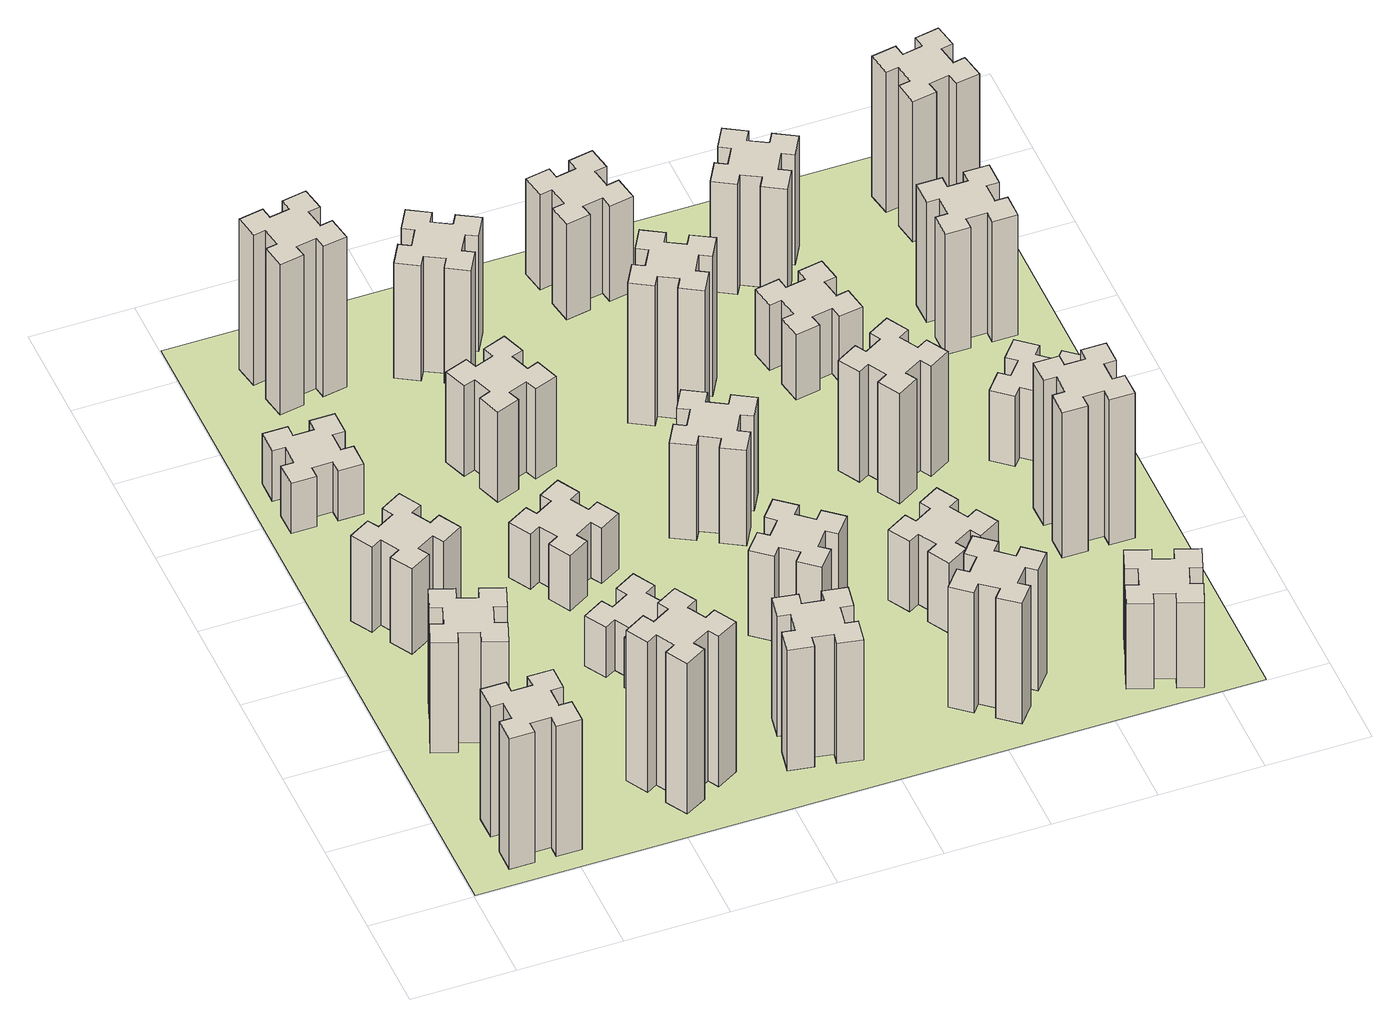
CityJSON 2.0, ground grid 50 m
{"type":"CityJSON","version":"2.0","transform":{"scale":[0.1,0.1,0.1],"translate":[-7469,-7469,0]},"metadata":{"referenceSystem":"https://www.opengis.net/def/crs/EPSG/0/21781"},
"CityObjects":{
"building1":{"type":"Building","attributes":{"class":"1000","function":"1000","usage":"1000","yearOfConstruction":2016,"roofType":"1000","measuredHeight":78,"storeysAboveGround":30,"storeysBelowGround":0},"geometry":[{"type":"Solid","lod":"1","boundaries":[[[[0,1,2,3,4,5,6,7,8,9,10,11,12,13,14,15,16,17,18,19]],[[17,16,20,21]],[[16,15,22,20]],[[15,14,23,22]],[[14,13,24,23]],[[13,12,25,24]],[[12,11,26,25]],[[11,10,27,26]],[[10,9,28,27]],[[9,8,29,28]],[[8,7,30,29]],[[7,6,31,30]],[[6,5,32,31]],[[5,4,33,32]],[[4,3,34,33]],[[3,2,35,34]],[[2,1,36,35]],[[1,0,37,36]],[[0,19,38,37]],[[19,18,39,38]],[[18,17,21,39]],[[24,25,26,27,28,29,30,31,32,33,34,35,36,37,38,39,21,20,22,23]]]]}]},
"building2":{"type":"Building","attributes":{"class":"1000","function":"1000","usage":"1000","yearOfConstruction":2016,"roofType":"1000","measuredHeight":66,"storeysAboveGround":30,"storeysBelowGround":0},"geometry":[{"type":"Solid","lod":"1","boundaries":[[[[40,41,42,43,44,45,46,47,48,49,50,51,52,53,54,55,56,57,58,59]],[[57,56,60,61]],[[56,55,62,60]],[[55,54,63,62]],[[54,53,64,63]],[[53,52,65,64]],[[52,51,66,65]],[[51,50,67,66]],[[50,49,68,67]],[[49,48,69,68]],[[48,47,70,69]],[[47,46,71,70]],[[46,45,72,71]],[[45,44,73,72]],[[44,43,74,73]],[[43,42,75,74]],[[42,41,76,75]],[[41,40,77,76]],[[40,59,78,77]],[[59,58,79,78]],[[58,57,61,79]],[[64,65,66,67,68,69,70,71,72,73,74,75,76,77,78,79,61,60,62,63]]]]}]},
"building3":{"type":"Building","attributes":{"class":"1000","function":"1000","usage":"1000","yearOfConstruction":2016,"roofType":"1000","measuredHeight":51,"storeysAboveGround":30,"storeysBelowGround":0},"geometry":[{"type":"Solid","lod":"1","boundaries":[[[[80,81,82,83,84,85,86,87,88,89,90,91,92,93,94,95,96,97,98,99]],[[97,96,100,101]],[[96,95,102,100]],[[95,94,103,102]],[[94,93,104,103]],[[93,92,105,104]],[[92,91,106,105]],[[91,90,107,106]],[[90,89,108,107]],[[89,88,109,108]],[[88,87,110,109]],[[87,86,111,110]],[[86,85,112,111]],[[85,84,113,112]],[[84,83,114,113]],[[83,82,115,114]],[[82,81,116,115]],[[81,80,117,116]],[[80,99,118,117]],[[99,98,119,118]],[[98,97,101,119]],[[104,105,106,107,108,109,110,111,112,113,114,115,116,117,118,119,101,100,102,103]]]]}]},
"building4":{"type":"Building","attributes":{"class":"1000","function":"1000","usage":"1000","yearOfConstruction":2016,"roofType":"1000","measuredHeight":30,"storeysAboveGround":30,"storeysBelowGround":0},"geometry":[{"type":"Solid","lod":"1","boundaries":[[[[120,121,122,123,124,125,126,127,128,129,130,131,132,133,134,135,136,137,138,139]],[[137,136,140,141]],[[136,135,142,140]],[[135,134,143,142]],[[134,133,144,143]],[[133,132,145,144]],[[132,131,146,145]],[[131,130,147,146]],[[130,129,148,147]],[[129,128,149,148]],[[128,127,150,149]],[[127,126,151,150]],[[126,125,152,151]],[[125,124,153,152]],[[124,123,154,153]],[[123,122,155,154]],[[122,121,156,155]],[[121,120,157,156]],[[120,139,158,157]],[[139,138,159,158]],[[138,137,141,159]],[[144,145,146,147,148,149,150,151,152,153,154,155,156,157,158,159,141,140,142,143]]]]}]},
"building5":{"type":"Building","attributes":{"class":"1000","function":"1000","usage":"1000","yearOfConstruction":2016,"roofType":"1000","measuredHeight":90,"storeysAboveGround":30,"storeysBelowGround":0},"geometry":[{"type":"Solid","lod":"1","boundaries":[[[[160,161,162,163,164,165,166,167,168,169,170,171,172,173,174,175,176,177,178,179]],[[177,176,180,181]],[[176,175,182,180]],[[175,174,183,182]],[[174,173,184,183]],[[173,172,185,184]],[[172,171,186,185]],[[171,170,187,186]],[[170,169,188,187]],[[169,168,189,188]],[[168,167,190,189]],[[167,166,191,190]],[[166,165,192,191]],[[165,164,193,192]],[[164,163,194,193]],[[163,162,195,194]],[[162,161,196,195]],[[161,160,197,196]],[[160,179,198,197]],[[179,178,199,198]],[[178,177,181,199]],[[184,185,186,187,188,189,190,191,192,193,194,195,196,197,198,199,181,180,182,183]]]]}]},
"building6":{"type":"Building","attributes":{"class":"1000","function":"1000","usage":"1000","yearOfConstruction":2016,"roofType":"1000","measuredHeight":90,"storeysAboveGround":30,"storeysBelowGround":0},"geometry":[{"type":"Solid","lod":"1","boundaries":[[[[200,201,202,203,204,205,206,207,208,209,210,211,212,213,214,215,216,217,218,219]],[[217,216,220,221]],[[216,215,222,220]],[[215,214,223,222]],[[214,213,224,223]],[[213,212,225,224]],[[212,211,226,225]],[[211,210,227,226]],[[210,209,228,227]],[[209,208,229,228]],[[208,207,230,229]],[[207,206,231,230]],[[206,205,232,231]],[[205,204,233,232]],[[204,203,234,233]],[[203,202,235,234]],[[202,201,236,235]],[[201,200,237,236]],[[200,219,238,237]],[[219,218,239,238]],[[218,217,221,239]],[[224,225,226,227,228,229,230,231,232,233,234,235,236,237,238,239,221,220,222,223]]]]}]},
"building7":{"type":"Building","attributes":{"class":"1000","function":"1000","usage":"1000","yearOfConstruction":2016,"roofType":"1000","measuredHeight":30,"storeysAboveGround":30,"storeysBelowGround":0},"geometry":[{"type":"Solid","lod":"1","boundaries":[[[[240,241,242,243,244,245,246,247,248,249,250,251,252,253,254,255,256,257,258,259]],[[257,256,260,261]],[[256,255,262,260]],[[255,254,263,262]],[[254,253,264,263]],[[253,252,265,264]],[[252,251,266,265]],[[251,250,267,266]],[[250,249,268,267]],[[249,248,269,268]],[[248,247,270,269]],[[247,246,271,270]],[[246,245,272,271]],[[245,244,273,272]],[[244,243,274,273]],[[243,242,275,274]],[[242,241,276,275]],[[241,240,277,276]],[[240,259,278,277]],[[259,258,279,278]],[[258,257,261,279]],[[264,265,266,267,268,269,270,271,272,273,274,275,276,277,278,279,261,260,262,263]]]]}]},
"building8":{"type":"Building","attributes":{"class":"1000","function":"1000","usage":"1000","yearOfConstruction":2016,"roofType":"1000","measuredHeight":33,"storeysAboveGround":30,"storeysBelowGround":0},"geometry":[{"type":"Solid","lod":"1","boundaries":[[[[280,281,282,283,284,285,286,287,288,289,290,291,292,293,294,295,296,297,298,299]],[[297,296,300,301]],[[296,295,302,300]],[[295,294,303,302]],[[294,293,304,303]],[[293,292,305,304]],[[292,291,306,305]],[[291,290,307,306]],[[290,289,308,307]],[[289,288,309,308]],[[288,287,310,309]],[[287,286,311,310]],[[286,285,312,311]],[[285,284,313,312]],[[284,283,314,313]],[[283,282,315,314]],[[282,281,316,315]],[[281,280,317,316]],[[280,299,318,317]],[[299,298,319,318]],[[298,297,301,319]],[[304,305,306,307,308,309,310,311,312,313,314,315,316,317,318,319,301,300,302,303]]]]}]},
"building9":{"type":"Building","attributes":{"class":"1000","function":"1000","usage":"1000","yearOfConstruction":2016,"roofType":"1000","measuredHeight":54,"storeysAboveGround":30,"storeysBelowGround":0},"geometry":[{"type":"Solid","lod":"1","boundaries":[[[[320,321,322,323,324,325,326,327,328,329,330,331,332,333,334,335,336,337,338,339]],[[337,336,340,341]],[[336,335,342,340]],[[335,334,343,342]],[[334,333,344,343]],[[333,332,345,344]],[[332,331,346,345]],[[331,330,347,346]],[[330,329,348,347]],[[329,328,349,348]],[[328,327,350,349]],[[327,326,351,350]],[[326,325,352,351]],[[325,324,353,352]],[[324,323,354,353]],[[323,322,355,354]],[[322,321,356,355]],[[321,320,357,356]],[[320,339,358,357]],[[339,338,359,358]],[[338,337,341,359]],[[344,345,346,347,348,349,350,351,352,353,354,355,356,357,358,359,341,340,342,343]]]]}]},
"building10":{"type":"Building","attributes":{"class":"1000","function":"1000","usage":"1000","yearOfConstruction":2016,"roofType":"1000","measuredHeight":72,"storeysAboveGround":30,"storeysBelowGround":0},"geometry":[{"type":"Solid","lod":"1","boundaries":[[[[360,361,362,363,364,365,366,367,368,369,370,371,372,373,374,375,376,377,378,379]],[[377,376,380,381]],[[376,375,382,380]],[[375,374,383,382]],[[374,373,384,383]],[[373,372,385,384]],[[372,371,386,385]],[[371,370,387,386]],[[370,369,388,387]],[[369,368,389,388]],[[368,367,390,389]],[[367,366,391,390]],[[366,365,392,391]],[[365,364,393,392]],[[364,363,394,393]],[[363,362,395,394]],[[362,361,396,395]],[[361,360,397,396]],[[360,379,398,397]],[[379,378,399,398]],[[378,377,381,399]],[[384,385,386,387,388,389,390,391,392,393,394,395,396,397,398,399,381,380,382,383]]]]}]},
"building11":{"type":"Building","attributes":{"class":"1000","function":"1000","usage":"1000","yearOfConstruction":2016,"roofType":"1000","measuredHeight":69,"storeysAboveGround":30,"storeysBelowGround":0},"geometry":[{"type":"Solid","lod":"1","boundaries":[[[[400,401,402,403,404,405,406,407,408,409,410,411,412,413,414,415,416,417,418,419]],[[417,416,420,421]],[[416,415,422,420]],[[415,414,423,422]],[[414,413,424,423]],[[413,412,425,424]],[[412,411,426,425]],[[411,410,427,426]],[[410,409,428,427]],[[409,408,429,428]],[[408,407,430,429]],[[407,406,431,430]],[[406,405,432,431]],[[405,404,433,432]],[[404,403,434,433]],[[403,402,435,434]],[[402,401,436,435]],[[401,400,437,436]],[[400,419,438,437]],[[419,418,439,438]],[[418,417,421,439]],[[424,425,426,427,428,429,430,431,432,433,434,435,436,437,438,439,421,420,422,423]]]]}]},
"building12":{"type":"Building","attributes":{"class":"1000","function":"1000","usage":"1000","yearOfConstruction":2016,"roofType":"1000","measuredHeight":51,"storeysAboveGround":30,"storeysBelowGround":0},"geometry":[{"type":"Solid","lod":"1","boundaries":[[[[440,441,442,443,444,445,446,447,448,449,450,451,452,453,454,455,456,457,458,459]],[[457,456,460,461]],[[456,455,462,460]],[[455,454,463,462]],[[454,453,464,463]],[[453,452,465,464]],[[452,451,466,465]],[[451,450,467,466]],[[450,449,468,467]],[[449,448,469,468]],[[448,447,470,469]],[[447,446,471,470]],[[446,445,472,471]],[[445,444,473,472]],[[444,443,474,473]],[[443,442,475,474]],[[442,441,476,475]],[[441,440,477,476]],[[440,459,478,477]],[[459,458,479,478]],[[458,457,461,479]],[[464,465,466,467,468,469,470,471,472,473,474,475,476,477,478,479,461,460,462,463]]]]}]},
"building13":{"type":"Building","attributes":{"class":"1000","function":"1000","usage":"1000","yearOfConstruction":2016,"roofType":"1000","measuredHeight":57,"storeysAboveGround":30,"storeysBelowGround":0},"geometry":[{"type":"Solid","lod":"1","boundaries":[[[[480,481,482,483,484,485,486,487,488,489,490,491,492,493,494,495,496,497,498,499]],[[497,496,500,501]],[[496,495,502,500]],[[495,494,503,502]],[[494,493,504,503]],[[493,492,505,504]],[[492,491,506,505]],[[491,490,507,506]],[[490,489,508,507]],[[489,488,509,508]],[[488,487,510,509]],[[487,486,511,510]],[[486,485,512,511]],[[485,484,513,512]],[[484,483,514,513]],[[483,482,515,514]],[[482,481,516,515]],[[481,480,517,516]],[[480,499,518,517]],[[499,498,519,518]],[[498,497,501,519]],[[504,505,506,507,508,509,510,511,512,513,514,515,516,517,518,519,501,500,502,503]]]]}]},
"building14":{"type":"Building","attributes":{"class":"1000","function":"1000","usage":"1000","yearOfConstruction":2016,"roofType":"1000","measuredHeight":72,"storeysAboveGround":30,"storeysBelowGround":0},"geometry":[{"type":"Solid","lod":"1","boundaries":[[[[520,521,522,523,524,525,526,527,528,529,530,531,532,533,534,535,536,537,538,539]],[[537,536,540,541]],[[536,535,542,540]],[[535,534,543,542]],[[534,533,544,543]],[[533,532,545,544]],[[532,531,546,545]],[[531,530,547,546]],[[530,529,548,547]],[[529,528,549,548]],[[528,527,550,549]],[[527,526,551,550]],[[526,525,552,551]],[[525,524,553,552]],[[524,523,554,553]],[[523,522,555,554]],[[522,521,556,555]],[[521,520,557,556]],[[520,539,558,557]],[[539,538,559,558]],[[538,537,541,559]],[[544,545,546,547,548,549,550,551,552,553,554,555,556,557,558,559,541,540,542,543]]]]}]},
"building15":{"type":"Building","attributes":{"class":"1000","function":"1000","usage":"1000","yearOfConstruction":2016,"roofType":"1000","measuredHeight":84,"storeysAboveGround":30,"storeysBelowGround":0},"geometry":[{"type":"Solid","lod":"1","boundaries":[[[[560,561,562,563,564,565,566,567,568,569,570,571,572,573,574,575,576,577,578,579]],[[577,576,580,581]],[[576,575,582,580]],[[575,574,583,582]],[[574,573,584,583]],[[573,572,585,584]],[[572,571,586,585]],[[571,570,587,586]],[[570,569,588,587]],[[569,568,589,588]],[[568,567,590,589]],[[567,566,591,590]],[[566,565,592,591]],[[565,564,593,592]],[[564,563,594,593]],[[563,562,595,594]],[[562,561,596,595]],[[561,560,597,596]],[[560,579,598,597]],[[579,578,599,598]],[[578,577,581,599]],[[584,585,586,587,588,589,590,591,592,593,594,595,596,597,598,599,581,580,582,583]]]]}]},
"building16":{"type":"Building","attributes":{"class":"1000","function":"1000","usage":"1000","yearOfConstruction":2016,"roofType":"1000","measuredHeight":57,"storeysAboveGround":30,"storeysBelowGround":0},"geometry":[{"type":"Solid","lod":"1","boundaries":[[[[600,601,602,603,604,605,606,607,608,609,610,611,612,613,614,615,616,617,618,619]],[[617,616,620,621]],[[616,615,622,620]],[[615,614,623,622]],[[614,613,624,623]],[[613,612,625,624]],[[612,611,626,625]],[[611,610,627,626]],[[610,609,628,627]],[[609,608,629,628]],[[608,607,630,629]],[[607,606,631,630]],[[606,605,632,631]],[[605,604,633,632]],[[604,603,634,633]],[[603,602,635,634]],[[602,601,636,635]],[[601,600,637,636]],[[600,619,638,637]],[[619,618,639,638]],[[618,617,621,639]],[[624,625,626,627,628,629,630,631,632,633,634,635,636,637,638,639,621,620,622,623]]]]}]},
"building17":{"type":"Building","attributes":{"class":"1000","function":"1000","usage":"1000","yearOfConstruction":2016,"roofType":"1000","measuredHeight":42,"storeysAboveGround":30,"storeysBelowGround":0},"geometry":[{"type":"Solid","lod":"1","boundaries":[[[[640,641,642,643,644,645,646,647,648,649,650,651,652,653,654,655,656,657,658,659]],[[657,656,660,661]],[[656,655,662,660]],[[655,654,663,662]],[[654,653,664,663]],[[653,652,665,664]],[[652,651,666,665]],[[651,650,667,666]],[[650,649,668,667]],[[649,648,669,668]],[[648,647,670,669]],[[647,646,671,670]],[[646,645,672,671]],[[645,644,673,672]],[[644,643,674,673]],[[643,642,675,674]],[[642,641,676,675]],[[641,640,677,676]],[[640,659,678,677]],[[659,658,679,678]],[[658,657,661,679]],[[664,665,666,667,668,669,670,671,672,673,674,675,676,677,678,679,661,660,662,663]]]]}]},
"building18":{"type":"Building","attributes":{"class":"1000","function":"1000","usage":"1000","yearOfConstruction":2016,"roofType":"1000","measuredHeight":66,"storeysAboveGround":30,"storeysBelowGround":0},"geometry":[{"type":"Solid","lod":"1","boundaries":[[[[680,681,682,683,684,685,686,687,688,689,690,691,692,693,694,695,696,697,698,699]],[[697,696,700,701]],[[696,695,702,700]],[[695,694,703,702]],[[694,693,704,703]],[[693,692,705,704]],[[692,691,706,705]],[[691,690,707,706]],[[690,689,708,707]],[[689,688,709,708]],[[688,687,710,709]],[[687,686,711,710]],[[686,685,712,711]],[[685,684,713,712]],[[684,683,714,713]],[[683,682,715,714]],[[682,681,716,715]],[[681,680,717,716]],[[680,699,718,717]],[[699,698,719,718]],[[698,697,701,719]],[[704,705,706,707,708,709,710,711,712,713,714,715,716,717,718,719,701,700,702,703]]]]}]},
"building19":{"type":"Building","attributes":{"class":"1000","function":"1000","usage":"1000","yearOfConstruction":2016,"roofType":"1000","measuredHeight":39,"storeysAboveGround":30,"storeysBelowGround":0},"geometry":[{"type":"Solid","lod":"1","boundaries":[[[[720,721,722,723,724,725,726,727,728,729,730,731,732,733,734,735,736,737,738,739]],[[737,736,740,741]],[[736,735,742,740]],[[735,734,743,742]],[[734,733,744,743]],[[733,732,745,744]],[[732,731,746,745]],[[731,730,747,746]],[[730,729,748,747]],[[729,728,749,748]],[[728,727,750,749]],[[727,726,751,750]],[[726,725,752,751]],[[725,724,753,752]],[[724,723,754,753]],[[723,722,755,754]],[[722,721,756,755]],[[721,720,757,756]],[[720,739,758,757]],[[739,738,759,758]],[[738,737,741,759]],[[744,745,746,747,748,749,750,751,752,753,754,755,756,757,758,759,741,740,742,743]]]]}]},
"building20":{"type":"Building","attributes":{"class":"1000","function":"1000","usage":"1000","yearOfConstruction":2016,"roofType":"1000","measuredHeight":51,"storeysAboveGround":30,"storeysBelowGround":0},"geometry":[{"type":"Solid","lod":"1","boundaries":[[[[760,761,762,763,764,765,766,767,768,769,770,771,772,773,774,775,776,777,778,779]],[[777,776,780,781]],[[776,775,782,780]],[[775,774,783,782]],[[774,773,784,783]],[[773,772,785,784]],[[772,771,786,785]],[[771,770,787,786]],[[770,769,788,787]],[[769,768,789,788]],[[768,767,790,789]],[[767,766,791,790]],[[766,765,792,791]],[[765,764,793,792]],[[764,763,794,793]],[[763,762,795,794]],[[762,761,796,795]],[[761,760,797,796]],[[760,779,798,797]],[[779,778,799,798]],[[778,777,781,799]],[[784,785,786,787,788,789,790,791,792,793,794,795,796,797,798,799,781,780,782,783]]]]}]},
"building21":{"type":"Building","attributes":{"class":"1000","function":"1000","usage":"1000","yearOfConstruction":2016,"roofType":"1000","measuredHeight":66,"storeysAboveGround":30,"storeysBelowGround":0},"geometry":[{"type":"Solid","lod":"1","boundaries":[[[[800,801,802,803,804,805,806,807,808,809,810,811,812,813,814,815,816,817,818,819]],[[817,816,820,821]],[[816,815,822,820]],[[815,814,823,822]],[[814,813,824,823]],[[813,812,825,824]],[[812,811,826,825]],[[811,810,827,826]],[[810,809,828,827]],[[809,808,829,828]],[[808,807,830,829]],[[807,806,831,830]],[[806,805,832,831]],[[805,804,833,832]],[[804,803,834,833]],[[803,802,835,834]],[[802,801,836,835]],[[801,800,837,836]],[[800,819,838,837]],[[819,818,839,838]],[[818,817,821,839]],[[824,825,826,827,828,829,830,831,832,833,834,835,836,837,838,839,821,820,822,823]]]]}]},
"building22":{"type":"Building","attributes":{"class":"1000","function":"1000","usage":"1000","yearOfConstruction":2016,"roofType":"1000","measuredHeight":87,"storeysAboveGround":30,"storeysBelowGround":0},"geometry":[{"type":"Solid","lod":"1","boundaries":[[[[840,841,842,843,844,845,846,847,848,849,850,851,852,853,854,855,856,857,858,859]],[[857,856,860,861]],[[856,855,862,860]],[[855,854,863,862]],[[854,853,864,863]],[[853,852,865,864]],[[852,851,866,865]],[[851,850,867,866]],[[850,849,868,867]],[[849,848,869,868]],[[848,847,870,869]],[[847,846,871,870]],[[846,845,872,871]],[[845,844,873,872]],[[844,843,874,873]],[[843,842,875,874]],[[842,841,876,875]],[[841,840,877,876]],[[840,859,878,877]],[[859,858,879,878]],[[858,857,861,879]],[[864,865,866,867,868,869,870,871,872,873,874,875,876,877,878,879,861,860,862,863]]]]}]},
"building23":{"type":"Building","attributes":{"class":"1000","function":"1000","usage":"1000","yearOfConstruction":2016,"roofType":"1000","measuredHeight":42,"storeysAboveGround":30,"storeysBelowGround":0},"geometry":[{"type":"Solid","lod":"1","boundaries":[[[[880,881,882,883,884,885,886,887,888,889,890,891,892,893,894,895,896,897,898,899]],[[897,896,900,901]],[[896,895,902,900]],[[895,894,903,902]],[[894,893,904,903]],[[893,892,905,904]],[[892,891,906,905]],[[891,890,907,906]],[[890,889,908,907]],[[889,888,909,908]],[[888,887,910,909]],[[887,886,911,910]],[[886,885,912,911]],[[885,884,913,912]],[[884,883,914,913]],[[883,882,915,914]],[[882,881,916,915]],[[881,880,917,916]],[[880,899,918,917]],[[899,898,919,918]],[[898,897,901,919]],[[904,905,906,907,908,909,910,911,912,913,914,915,916,917,918,919,901,900,902,903]]]]}]},
"building24":{"type":"Building","attributes":{"class":"1000","function":"1000","usage":"1000","yearOfConstruction":2016,"roofType":"1000","measuredHeight":72,"storeysAboveGround":30,"storeysBelowGround":0},"geometry":[{"type":"Solid","lod":"1","boundaries":[[[[920,921,922,923,924,925,926,927,928,929,930,931,932,933,934,935,936,937,938,939]],[[937,936,940,941]],[[936,935,942,940]],[[935,934,943,942]],[[934,933,944,943]],[[933,932,945,944]],[[932,931,946,945]],[[931,930,947,946]],[[930,929,948,947]],[[929,928,949,948]],[[928,927,950,949]],[[927,926,951,950]],[[926,925,952,951]],[[925,924,953,952]],[[924,923,954,953]],[[923,922,955,954]],[[922,921,956,955]],[[921,920,957,956]],[[920,939,958,957]],[[939,938,959,958]],[[938,937,941,959]],[[944,945,946,947,948,949,950,951,952,953,954,955,956,957,958,959,941,940,942,943]]]]}]},
"building25":{"type":"Building","attributes":{"class":"1000","function":"1000","usage":"1000","yearOfConstruction":2016,"roofType":"1000","measuredHeight":84,"storeysAboveGround":30,"storeysBelowGround":0},"geometry":[{"type":"Solid","lod":"1","boundaries":[[[[960,961,962,963,964,965,966,967,968,969,970,971,972,973,974,975,976,977,978,979]],[[977,976,980,981]],[[976,975,982,980]],[[975,974,983,982]],[[974,973,984,983]],[[973,972,985,984]],[[972,971,986,985]],[[971,970,987,986]],[[970,969,988,987]],[[969,968,989,988]],[[968,967,990,989]],[[967,966,991,990]],[[966,965,992,991]],[[965,964,993,992]],[[964,963,994,993]],[[963,962,995,994]],[[962,961,996,995]],[[961,960,997,996]],[[960,979,998,997]],[[979,978,999,998]],[[978,977,981,999]],[[984,985,986,987,988,989,990,991,992,993,994,995,996,997,998,999,981,980,982,983]]]]}]},
"landuse1":{"type":"LandUse","attributes":{"name":"plot1","function":"1010"},"geometry":[{"type":"MultiSurface","lod":"1","boundaries":[[[1000,1001,1002,1003]]]}]}
},
"vertices":[
[265,325,0],[265,225,0],[205,225,0],[205,105,0],[325,105,0],[325,165,0],[425,165,0],[425,105,0],[545,105,0],[545,225,0],[485,225,0],[485,325,0],[545,325,0],[545,445,0],[425,445,0],[425,385,0],[325,385,0],[325,445,0],[205,445,0],[205,325,0],[325,385,780],[325,445,780],[425,385,780],[425,445,780],[545,445,780],[545,325,780],[485,325,780],[485,225,780],[545,225,780],[545,105,780],[425,105,780],[425,165,780],[325,165,780],[325,105,780],[205,105,780],[205,225,780],[265,225,780],[265,325,780],[205,325,780],[205,445,780],
[289,1100,0],[255,1006,0],[199,1027,0],[157,914,0],[270,873,0],[291,929,0],[385,895,0],[364,839,0],[477,797,0],[518,910,0],[462,931,0],[496,1025,0],[552,1004,0],[593,1117,0],[480,1158,0],[460,1102,0],[366,1136,0],[387,1192,0],[274,1233,0],[233,1120,0],[366,1136,660],[387,1192,660],[460,1102,660],[480,1158,660],[593,1117,660],[552,1004,660],[496,1025,660],[462,931,660],[518,910,660],[477,797,660],[364,839,660],[385,895,660],[291,929,660],[270,873,660],[157,914,660],[199,1027,660],[255,1006,660],[289,1100,660],[233,1120,660],[274,1233,660],
[387,1635,0],[474,1685,0],[504,1633,0],[608,1693,0],[548,1797,0],[496,1767,0],[446,1854,0],[498,1884,0],[438,1988,0],[334,1928,0],[364,1876,0],[277,1826,0],[247,1878,0],[143,1818,0],[203,1714,0],[255,1744,0],[305,1657,0],[253,1627,0],[313,1523,0],[417,1583,0],[305,1657,510],[253,1627,510],[255,1744,510],[203,1714,510],[143,1818,510],[247,1878,510],[277,1826,510],[364,1876,510],[334,1928,510],[438,1988,510],[498,1884,510],[446,1854,510],[496,1767,510],[548,1797,510],[608,1693,510],[504,1633,510],[474,1685,510],[387,1635,510],[417,1583,510],[313,1523,510],
[165,2645,0],[165,2545,0],[105,2545,0],[105,2425,0],[225,2425,0],[225,2485,0],[325,2485,0],[325,2425,0],[445,2425,0],[445,2545,0],[385,2545,0],[385,2645,0],[445,2645,0],[445,2765,0],[325,2765,0],[325,2705,0],[225,2705,0],[225,2765,0],[105,2765,0],[105,2645,0],[225,2705,300],[225,2765,300],[325,2705,300],[325,2765,300],[445,2765,300],[445,2645,300],[385,2645,300],[385,2545,300],[445,2545,300],[445,2425,300],[325,2425,300],[325,2485,300],[225,2485,300],[225,2425,300],[105,2425,300],[105,2545,300],[165,2545,300],[165,2645,300],[105,2645,300],[105,2765,300],
[1127,255,0],[1214,305,0],[1244,253,0],[1348,313,0],[1288,417,0],[1236,387,0],[1186,474,0],[1238,504,0],[1178,608,0],[1074,548,0],[1104,496,0],[1017,446,0],[987,498,0],[883,438,0],[943,334,0],[995,364,0],[1045,277,0],[993,247,0],[1053,143,0],[1157,203,0],[1045,277,900],[993,247,900],[995,364,900],[943,334,900],[883,438,900],[987,498,900],[1017,446,900],[1104,496,900],[1074,548,900],[1178,608,900],[1238,504,900],[1186,474,900],[1236,387,900],[1288,417,900],[1348,313,900],[1244,253,900],[1214,305,900],[1127,255,900],[1157,203,900],[1053,143,900],
[592,3305,0],[575,3404,0],[634,3414,0],[613,3532,0],[495,3511,0],[505,3452,0],[407,3435,0],[397,3494,0],[278,3473,0],[299,3355,0],[358,3365,0],[376,3267,0],[317,3257,0],[337,3138,0],[456,3159,0],[445,3218,0],[544,3236,0],[554,3177,0],[672,3197,0],[651,3316,0],[544,3236,900],[554,3177,900],[445,3218,900],[456,3159,900],[337,3138,900],[317,3257,900],[376,3267,900],[358,3365,900],[299,3355,900],[278,3473,900],[397,3494,900],[407,3435,900],[505,3452,900],[495,3511,900],[613,3532,900],[634,3414,900],[575,3404,900],[592,3305,900],[651,3316,900],[672,3197,900],
[1204,1236,0],[1117,1186,0],[1087,1238,0],[983,1178,0],[1043,1074,0],[1095,1104,0],[1145,1017,0],[1093,987,0],[1153,883,0],[1257,943,0],[1227,995,0],[1314,1045,0],[1344,993,0],[1448,1053,0],[1388,1157,0],[1336,1127,0],[1286,1214,0],[1338,1244,0],[1278,1348,0],[1174,1288,0],[1286,1214,300],[1338,1244,300],[1336,1127,300],[1388,1157,300],[1448,1053,300],[1344,993,300],[1314,1045,300],[1227,995,300],[1257,943,300],[1153,883,300],[1093,987,300],[1145,1017,300],[1095,1104,300],[1043,1074,300],[983,1178,300],[1087,1238,300],[1117,1186,300],[1204,1236,300],[1174,1288,300],[1278,1348,300],
[1127,1635,0],[1214,1685,0],[1244,1633,0],[1348,1693,0],[1288,1797,0],[1236,1767,0],[1186,1854,0],[1238,1884,0],[1178,1988,0],[1074,1928,0],[1104,1876,0],[1017,1826,0],[987,1878,0],[883,1818,0],[943,1714,0],[995,1744,0],[1045,1657,0],[993,1627,0],[1053,1523,0],[1157,1583,0],[1045,1657,330],[993,1627,330],[995,1744,330],[943,1714,330],[883,1818,330],[987,1878,330],[1017,1826,330],[1104,1876,330],[1074,1928,330],[1178,1988,330],[1238,1884,330],[1186,1854,330],[1236,1767,330],[1288,1797,330],[1348,1693,330],[1244,1633,330],[1214,1685,330],[1127,1635,330],[1157,1583,330],[1053,1523,330],
[1125,2616,0],[1031,2582,0],[1010,2638,0],[897,2597,0],[939,2484,0],[995,2505,0],[1029,2411,0],[973,2390,0],[1014,2277,0],[1127,2319,0],[1106,2375,0],[1200,2409,0],[1220,2353,0],[1333,2394,0],[1292,2507,0],[1236,2486,0],[1202,2580,0],[1258,2600,0],[1217,2713,0],[1104,2672,0],[1202,2580,540],[1258,2600,540],[1236,2486,540],[1292,2507,540],[1333,2394,540],[1220,2353,540],[1200,2409,540],[1106,2375,540],[1127,2319,540],[1014,2277,540],[973,2390,540],[1029,2411,540],[995,2505,540],[939,2484,540],[897,2597,540],[1010,2638,540],[1031,2582,540],[1125,2616,540],[1104,2672,540],[1217,2713,540],
[1855,307,0],[1872,405,0],[1931,395,0],[1952,513,0],[1834,534,0],[1824,475,0],[1725,492,0],[1736,551,0],[1617,572,0],[1597,454,0],[1656,444,0],[1638,345,0],[1579,356,0],[1558,237,0],[1677,217,0],[1687,276,0],[1785,258,0],[1775,199,0],[1893,178,0],[1914,297,0],[1785,258,720],[1775,199,720],[1687,276,720],[1677,217,720],[1558,237,720],[1579,356,720],[1638,345,720],[1656,444,720],[1597,454,720],[1617,572,720],[1736,551,720],[1725,492,720],[1824,475,720],[1834,534,720],[1952,513,720],[1931,395,720],[1872,405,720],[1855,307,720],[1914,297,720],[1893,178,720],
[1186,3137,0],[1236,3224,0],[1288,3194,0],[1348,3298,0],[1244,3358,0],[1214,3306,0],[1127,3356,0],[1157,3408,0],[1053,3468,0],[993,3364,0],[1045,3334,0],[995,3247,0],[943,3277,0],[883,3173,0],[987,3113,0],[1017,3165,0],[1104,3115,0],[1074,3063,0],[1178,3003,0],[1238,3107,0],[1104,3115,690],[1074,3063,690],[1017,3165,690],[987,3113,690],[883,3173,690],[943,3277,690],[995,3247,690],[1045,3334,690],[993,3364,690],[1053,3468,690],[1157,3408,690],[1127,3356,690],[1214,3306,690],[1244,3358,690],[1348,3298,690],[1288,3194,690],[1236,3224,690],[1186,3137,690],[1238,3107,690],[1178,3003,690],
[1903,1224,0],[1839,1148,0],[1793,1186,0],[1716,1094,0],[1808,1017,0],[1846,1063,0],[1923,999,0],[1884,953,0],[1976,876,0],[2053,968,0],[2007,1006,0],[2072,1083,0],[2118,1044,0],[2195,1136,0],[2103,1213,0],[2064,1167,0],[1988,1232,0],[2026,1278,0],[1934,1355,0],[1857,1263,0],[1988,1232,510],[2026,1278,510],[2064,1167,510],[2103,1213,510],[2195,1136,510],[2118,1044,510],[2072,1083,510],[2007,1006,510],[2053,968,510],[1976,876,510],[1884,953,510],[1923,999,510],[1846,1063,510],[1808,1017,510],[1716,1094,510],[1793,1186,510],[1839,1148,510],[1903,1224,510],[1857,1263,510],[1934,1355,510],
[1785,1954,0],[1735,1867,0],[1683,1897,0],[1623,1793,0],[1727,1733,0],[1757,1785,0],[1844,1735,0],[1814,1683,0],[1918,1623,0],[1978,1727,0],[1926,1757,0],[1976,1844,0],[2028,1814,0],[2088,1918,0],[1984,1978,0],[1954,1926,0],[1867,1976,0],[1897,2028,0],[1793,2088,0],[1733,1984,0],[1867,1976,570],[1897,2028,570],[1954,1926,570],[1984,1978,570],[2088,1918,570],[2028,1814,570],[1976,1844,570],[1926,1757,570],[1978,1727,570],[1918,1623,570],[1814,1683,570],[1844,1735,570],[1757,1785,570],[1727,1733,570],[1623,1793,570],[1683,1897,570],[1735,1867,570],[1785,1954,570],[1733,1984,570],[1793,2088,570],
[2486,323,0],[2563,259,0],[2524,213,0],[2616,136,0],[2693,228,0],[2647,266,0],[2712,343,0],[2758,304,0],[2835,396,0],[2743,473,0],[2704,427,0],[2628,492,0],[2666,538,0],[2574,615,0],[2497,523,0],[2543,484,0],[2479,408,0],[2433,446,0],[2356,354,0],[2448,277,0],[2479,408,720],[2433,446,720],[2543,484,720],[2497,523,720],[2574,615,720],[2666,538,720],[2628,492,720],[2704,427,720],[2743,473,720],[2835,396,720],[2758,304,720],[2712,343,720],[2647,266,720],[2693,228,720],[2616,136,720],[2524,213,720],[2563,259,720],[2486,323,720],[2448,277,720],[2356,354,720],
[2054,2666,0],[1967,2716,0],[1997,2768,0],[1893,2828,0],[1833,2724,0],[1885,2694,0],[1835,2607,0],[1783,2637,0],[1723,2533,0],[1827,2473,0],[1857,2525,0],[1944,2475,0],[1914,2423,0],[2018,2363,0],[2078,2467,0],[2026,2497,0],[2076,2584,0],[2128,2554,0],[2188,2658,0],[2084,2718,0],[2076,2584,840],[2128,2554,840],[2026,2497,840],[2078,2467,840],[2018,2363,840],[1914,2423,840],[1944,2475,840],[1857,2525,840],[1827,2473,840],[1723,2533,840],[1783,2637,840],[1835,2607,840],[1885,2694,840],[1833,2724,840],[1893,2828,840],[1997,2768,840],[1967,2716,840],[2054,2666,840],[2084,2718,840],[2188,2658,840],
[1738,3465,0],[1756,3367,0],[1697,3357,0],[1717,3238,0],[1836,3259,0],[1825,3318,0],[1924,3336,0],[1934,3277,0],[2052,3297,0],[2031,3416,0],[1972,3405,0],[1955,3504,0],[2014,3514,0],[1993,3632,0],[1875,3611,0],[1885,3552,0],[1787,3535,0],[1777,3594,0],[1658,3573,0],[1679,3455,0],[1787,3535,570],[1777,3594,570],[1885,3552,570],[1875,3611,570],[1993,3632,570],[2014,3514,570],[1955,3504,570],[1972,3405,570],[2031,3416,570],[2052,3297,570],[1934,3277,570],[1924,3336,570],[1825,3318,570],[1836,3259,570],[1717,3238,570],[1697,3357,570],[1756,3367,570],[1738,3465,570],[1679,3455,570],[1658,3573,570],
[2607,895,0],[2694,945,0],[2724,893,0],[2828,953,0],[2768,1057,0],[2716,1027,0],[2666,1114,0],[2718,1144,0],[2658,1248,0],[2554,1188,0],[2584,1136,0],[2497,1086,0],[2467,1138,0],[2363,1078,0],[2423,974,0],[2475,1004,0],[2525,917,0],[2473,887,0],[2533,783,0],[2637,843,0],[2525,917,420],[2473,887,420],[2475,1004,420],[2423,974,420],[2363,1078,420],[2467,1138,420],[2497,1086,420],[2584,1136,420],[2554,1188,420],[2658,1248,420],[2718,1144,420],[2666,1114,420],[2716,1027,420],[2768,1057,420],[2828,953,420],[2724,893,420],[2694,945,420],[2607,895,420],[2637,843,420],[2533,783,420],
[2684,1976,0],[2597,1926,0],[2567,1978,0],[2463,1918,0],[2523,1814,0],[2575,1844,0],[2625,1757,0],[2573,1727,0],[2633,1623,0],[2737,1683,0],[2707,1735,0],[2794,1785,0],[2824,1733,0],[2928,1793,0],[2868,1897,0],[2816,1867,0],[2766,1954,0],[2818,1984,0],[2758,2088,0],[2654,2028,0],[2766,1954,660],[2818,1984,660],[2816,1867,660],[2868,1897,660],[2928,1793,660],[2824,1733,660],[2794,1785,660],[2707,1735,660],[2737,1683,660],[2633,1623,660],[2573,1727,660],[2625,1757,660],[2575,1844,660],[2523,1814,660],[2463,1918,660],[2567,1978,660],[2597,1926,660],[2684,1976,660],[2654,2028,660],[2758,2088,660],
[2712,2565,0],[2695,2664,0],[2754,2674,0],[2733,2792,0],[2615,2771,0],[2625,2712,0],[2527,2695,0],[2517,2754,0],[2398,2733,0],[2419,2615,0],[2478,2625,0],[2496,2527,0],[2437,2517,0],[2457,2398,0],[2576,2419,0],[2565,2478,0],[2664,2496,0],[2674,2437,0],[2792,2457,0],[2771,2576,0],[2664,2496,390],[2674,2437,390],[2565,2478,390],[2576,2419,390],[2457,2398,390],[2437,2517,390],[2496,2527,390],[2478,2625,390],[2419,2615,390],[2398,2733,390],[2517,2754,390],[2527,2695,390],[2625,2712,390],[2615,2771,390],[2733,2792,390],[2754,2674,390],[2695,2664,390],[2712,2565,390],[2771,2576,390],[2792,2457,390],
[3251,189,0],[3345,155,0],[3324,99,0],[3437,57,0],[3478,170,0],[3422,191,0],[3456,285,0],[3512,264,0],[3553,377,0],[3440,418,0],[3420,362,0],[3326,396,0],[3347,452,0],[3234,493,0],[3193,380,0],[3249,360,0],[3215,266,0],[3159,287,0],[3117,174,0],[3230,133,0],[3215,266,510],[3159,287,510],[3249,360,510],[3193,380,510],[3234,493,510],[3347,452,510],[3326,396,510],[3420,362,510],[3440,418,510],[3553,377,510],[3512,264,510],[3456,285,510],[3422,191,510],[3478,170,510],[3437,57,510],[3324,99,510],[3345,155,510],[3251,189,510],[3230,133,510],[3117,174,510],
[2694,3306,0],[2607,3356,0],[2637,3408,0],[2533,3468,0],[2473,3364,0],[2525,3334,0],[2475,3247,0],[2423,3277,0],[2363,3173,0],[2467,3113,0],[2497,3165,0],[2584,3115,0],[2554,3063,0],[2658,3003,0],[2718,3107,0],[2666,3137,0],[2716,3224,0],[2768,3194,0],[2828,3298,0],[2724,3358,0],[2716,3224,660],[2768,3194,660],[2666,3137,660],[2718,3107,660],[2658,3003,660],[2554,3063,660],[2584,3115,660],[2497,3165,660],[2467,3113,660],[2363,3173,660],[2423,3277,660],[2475,3247,660],[2525,3334,660],[2473,3364,660],[2533,3468,660],[2637,3408,660],[2607,3356,660],[2694,3306,660],[2724,3358,660],[2828,3298,660],
[3445,1165,0],[3445,1265,0],[3505,1265,0],[3505,1385,0],[3385,1385,0],[3385,1325,0],[3285,1325,0],[3285,1385,0],[3165,1385,0],[3165,1265,0],[3225,1265,0],[3225,1165,0],[3165,1165,0],[3165,1045,0],[3285,1045,0],[3285,1105,0],[3385,1105,0],[3385,1045,0],[3505,1045,0],[3505,1165,0],[3385,1105,870],[3385,1045,870],[3285,1105,870],[3285,1045,870],[3165,1045,870],[3165,1165,870],[3225,1165,870],[3225,1265,870],[3165,1265,870],[3165,1385,870],[3285,1385,870],[3285,1325,870],[3385,1325,870],[3385,1385,870],[3505,1385,870],[3505,1265,870],[3445,1265,870],[3445,1165,870],[3505,1165,870],[3505,1045,870],
[3283,1864,0],[3219,1788,0],[3173,1826,0],[3096,1734,0],[3188,1657,0],[3226,1703,0],[3303,1639,0],[3264,1593,0],[3356,1516,0],[3433,1608,0],[3387,1646,0],[3452,1723,0],[3498,1684,0],[3575,1776,0],[3483,1853,0],[3444,1807,0],[3368,1872,0],[3406,1918,0],[3314,1995,0],[3237,1903,0],[3368,1872,420],[3406,1918,420],[3444,1807,420],[3483,1853,420],[3575,1776,420],[3498,1684,420],[3452,1723,420],[3387,1646,420],[3433,1608,420],[3356,1516,420],[3264,1593,420],[3303,1639,420],[3226,1703,420],[3188,1657,420],[3096,1734,420],[3173,1826,420],[3219,1788,420],[3283,1864,420],[3237,1903,420],[3314,1995,420],
[3385,2705,0],[3285,2705,0],[3285,2765,0],[3165,2765,0],[3165,2645,0],[3225,2645,0],[3225,2545,0],[3165,2545,0],[3165,2425,0],[3285,2425,0],[3285,2485,0],[3385,2485,0],[3385,2425,0],[3505,2425,0],[3505,2545,0],[3445,2545,0],[3445,2645,0],[3505,2645,0],[3505,2765,0],[3385,2765,0],[3445,2645,720],[3505,2645,720],[3445,2545,720],[3505,2545,720],[3505,2425,720],[3385,2425,720],[3385,2485,720],[3285,2485,720],[3285,2425,720],[3165,2425,720],[3165,2545,720],[3225,2545,720],[3225,2645,720],[3165,2645,720],[3165,2765,720],[3285,2765,720],[3285,2705,720],[3385,2705,720],[3385,2765,720],[3505,2765,720],
[3552,3305,0],[3535,3404,0],[3594,3414,0],[3573,3532,0],[3455,3511,0],[3465,3452,0],[3367,3435,0],[3357,3494,0],[3238,3473,0],[3259,3355,0],[3318,3365,0],[3336,3267,0],[3277,3257,0],[3297,3138,0],[3416,3159,0],[3405,3218,0],[3504,3236,0],[3514,3177,0],[3632,3197,0],[3611,3316,0],[3504,3236,840],[3514,3177,840],[3405,3218,840],[3416,3159,840],[3297,3138,840],[3277,3257,840],[3336,3267,840],[3318,3365,840],[3259,3355,840],[3238,3473,840],[3357,3494,840],[3367,3435,840],[3465,3452,840],[3455,3511,840],[3573,3532,840],[3594,3414,840],[3535,3404,840],[3552,3305,840],[3611,3316,840],[3632,3197,840],
[5,3705,0],[3705,3705,0],[3705,5,0],[5,5,0]
]}
